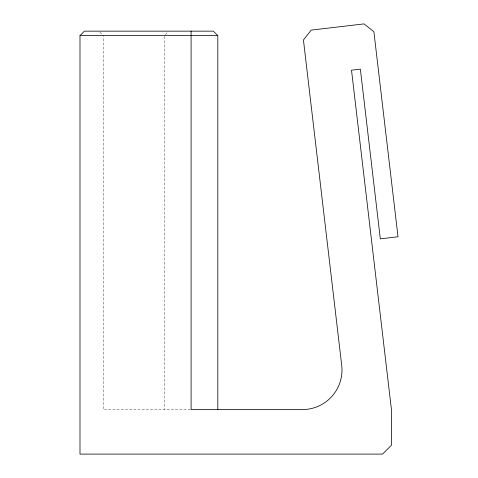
<?xml version="1.0" encoding="UTF-8"?>
<svg xmlns="http://www.w3.org/2000/svg" width="478" height="478" viewBox="0 0 478 478"><rect width="100%" height="100%" fill="white"/><g stroke="black" fill="none" stroke-linecap="round" stroke-linejoin="round"><path stroke-width="0.36" stroke-dasharray="2.39 1.79" d="M165.382 34.607L167.874 32.134M190.364 409.58L103.385 409.58L103.385 36.346M99.926 32.134L103.385 35.599M164.384 36.346L164.384 409.58"/><path stroke-width="0.72" d="M191.092 31.148L191.092 409.58L302.401 409.58A39.59 39.59 0 0 0 341.716 365.359L303.44 39.991L311.244 30.108L363.997 23.9L373.88 31.703L398.007 236.765L380.321 238.845L360.358 69.155L351.515 70.194L391.44 409.58L391.44 445.197L382.537 454.1L79.993 454.1L79.993 35.599L84.445 31.148L213.319 31.148L217.807 35.599L217.807 409.58M79.993 35.599L217.807 35.599"/></g></svg>
